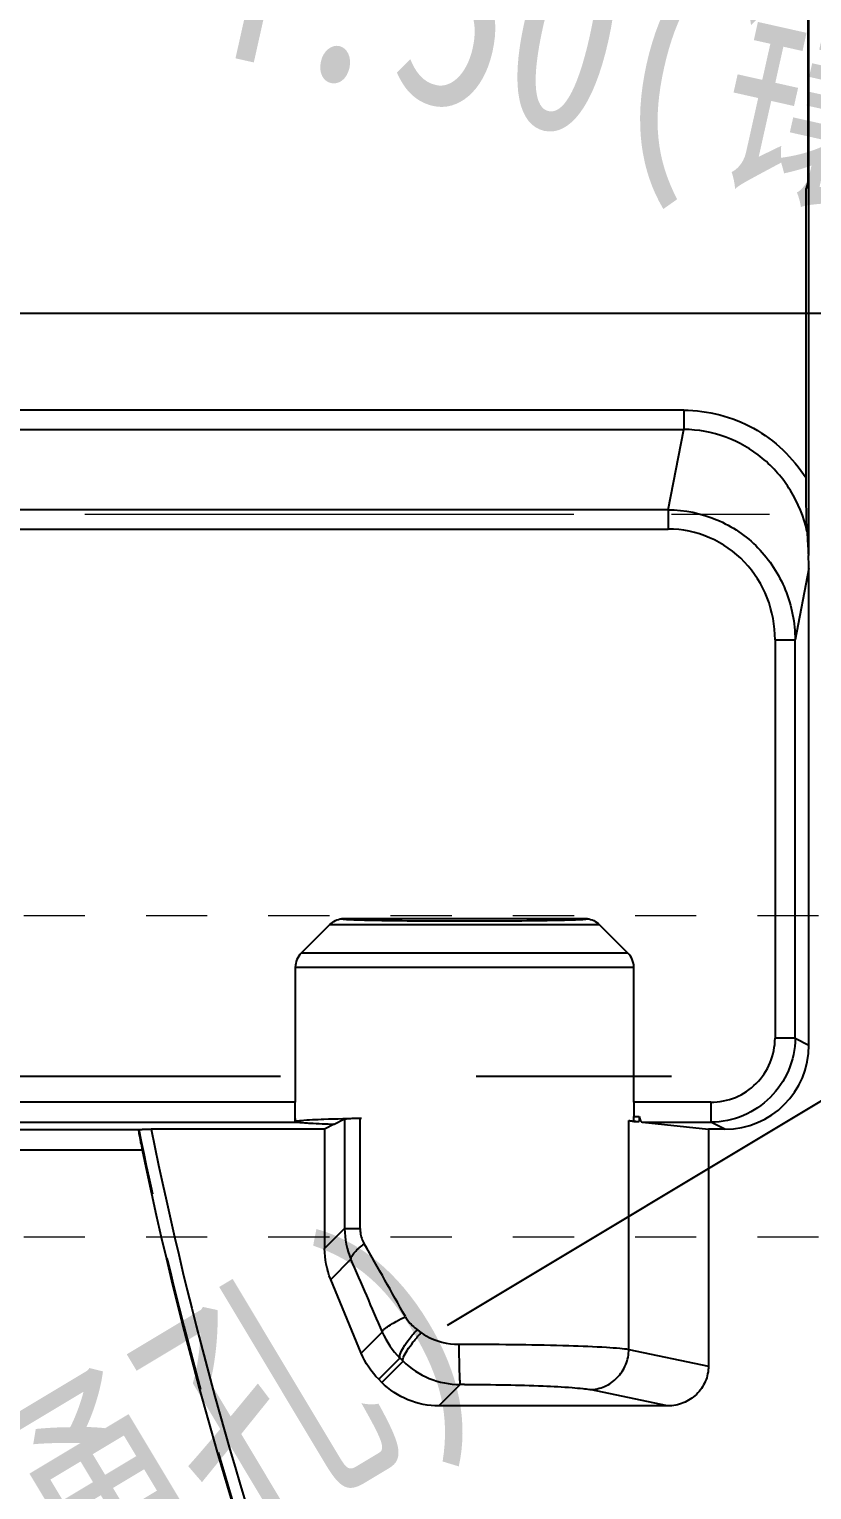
# Model space of a CAD drawing. Header units: millimetres. Extents: x 2141 to 4292, y -4498 to 2648.
# Drawn here: x 3318.3 to 3337.81, y -250.49 to -214.09 of the extents above; entities that cross this region are included whole.
import ezdxf

# ---------------------------------------------------------------- set-up
doc = ezdxf.new("R2010")
doc.units = ezdxf.units.MM
doc.header["$LTSCALE"] = 16.335
doc.header["$PDMODE"] = 3
doc.header["$PDSIZE"] = 0.3125
doc.linetypes.add('CENTER', pattern=[0.6, 0.375, -0.075, 0.075, -0.075])
doc.linetypes.add('HIDDEN', pattern=[0.2, 0.1, -0.1])
doc.layers.get('0').update_dxf_attribs({"linetype": 'CONTINUOUS'})
doc.layers.get('Defpoints').update_dxf_attribs({"linetype": 'CONTINUOUS'})
doc.layers.add('21', color=7, linetype='CONTINUOUS')
doc.layers.add('center', color=1, linetype='CENTER', lineweight=9)
doc.layers.add('cool', color=153, linetype='HIDDEN', lineweight=9)
doc.styles.get("Standard").update_dxf_attribs({"font": 'txt', "width": 0.8})
doc.dimstyles.get("Standard").update_dxf_attribs({"dimtxt": 0.15625, "dimasz": 0.1875, "dimexe": 0.125, "dimexo": 0.0625, "dimtad": 0, "dimtih": 1, "dimtoh": 1, "dimdsep": 46, "dimtxsty": 'Standard', "dimcen": 0.09, "dimadec": 0, "dimazin": 0, "dimtp": 0.01, "dimtm": 0.01, "dimtfac": 1, "dimtofl": 0, "dimtmove": 0, "dimatfit": 3, "dimfxl": 0, "dimtolj": 1, "dimarcsym": 0})

# ---------------------------------------------------------------- blocks, each defined once
blk = doc.blocks.new('*D41')
at = {"color": 4, "lineweight": -2}
blk.add_line((3348.279, -218.503), (3353.158, -219.596), dxfattribs=at)
at = {"color": 4}
blk.add_solid([(3353.341, -218.783), (3352.976, -220.409), (3358.038, -220.688)], dxfattribs=at)
at = {"layer": 'Defpoints', "color": 0}
for p in [(3358.038, -220.688), (3362.429, -221.672)]:
    blk.add_point(p, dxfattribs=at)
at = {"color": 6, "insert": (3332.644, -215.002), "char_height": 5, "attachment_point": 5, "rotation": 347.3777}
blk.add_mtext('\\A1;∅4.50(镶针)', dxfattribs=at)
blk = doc.blocks.new('*D66')
at = {"color": 4, "lineweight": -2}
blk.add_line((3268.007, -226.18), (3255.69, -226.18), dxfattribs=at)
at = {"layer": 'Defpoints', "color": 0}
for p in [(3255.69, -226.18), (3268.007, -226.18), (3421.161, -226.18)]:
    blk.add_point(p, dxfattribs=at)
at = {"color": 6, "insert": (3250.69, -226.18), "char_height": 5, "attachment_point": 5}
blk.add_mtext('\\A1;0.00', dxfattribs=at)
blk = doc.blocks.new('*D67')
at = {"color": 4, "lineweight": -2}
blk.add_line((3268.007, -240.18), (3255.69, -240.18), dxfattribs=at)
at = {"layer": 'Defpoints', "color": 0}
for p in [(3421.161, -226.18), (3255.69, -240.18), (3268.007, -240.18)]:
    blk.add_point(p, dxfattribs=at)
at = {"color": 6, "insert": (3249.024, -240.18), "char_height": 5, "attachment_point": 5}
blk.add_mtext('\\A1;14.00', dxfattribs=at)
blk = doc.blocks.new('*D68')
at = {"color": 4, "lineweight": -2}
blk.add_line((3343.835, -261.38), (3255.69, -261.38), dxfattribs=at)
at = {"layer": 'Defpoints', "color": 0}
for p in [(3421.161, -226.18), (3255.69, -261.38), (3343.835, -261.38)]:
    blk.add_point(p, dxfattribs=at)
at = {"color": 6, "insert": (3248.024, -261.38), "char_height": 5, "attachment_point": 5}
blk.add_mtext('\\A1;35.20', dxfattribs=at)
blk = doc.blocks.new('*D69')
at = {"color": 4, "lineweight": -2}
blk.add_line((3301.132, -283.18), (3255.69, -283.18), dxfattribs=at)
at = {"layer": 'Defpoints', "color": 0}
for p in [(3421.161, -226.18), (3255.69, -283.18), (3301.132, -283.18)]:
    blk.add_point(p, dxfattribs=at)
at = {"color": 6, "insert": (3248.357, -283.18), "char_height": 5, "attachment_point": 5}
blk.add_mtext('\\A1;57.00', dxfattribs=at)
blk = doc.blocks.new('*D70')
at = {"color": 4, "lineweight": -2}
blk.add_line((3360.454, -307.968), (3255.69, -307.968), dxfattribs=at)
at = {"layer": 'Defpoints', "color": 0}
for p in [(3421.161, -226.18), (3255.69, -307.968), (3360.454, -307.968)]:
    blk.add_point(p, dxfattribs=at)
at = {"color": 6, "insert": (3248.357, -307.968), "char_height": 5, "attachment_point": 5}
blk.add_mtext('\\A1;81.79', dxfattribs=at)
blk = doc.blocks.new('*D71')
at = {"color": 4, "lineweight": -2}
blk.add_line((3334.4, -324.18), (3255.69, -324.18), dxfattribs=at)
at = {"layer": 'Defpoints', "color": 0}
for p in [(3421.161, -226.18), (3255.69, -324.18), (3334.4, -324.18)]:
    blk.add_point(p, dxfattribs=at)
at = {"color": 6, "insert": (3248.357, -324.18), "char_height": 5, "attachment_point": 5}
blk.add_mtext('\\A1;98.00', dxfattribs=at)
blk = doc.blocks.new('*D72')
at = {"color": 4, "lineweight": -2}
blk.add_line((3286.776, -344.18), (3255.69, -344.18), dxfattribs=at)
at = {"layer": 'Defpoints', "color": 0}
for p in [(3421.161, -226.18), (3255.69, -344.18), (3286.776, -344.18)]:
    blk.add_point(p, dxfattribs=at)
at = {"color": 6, "insert": (3247.69, -344.18), "char_height": 5, "attachment_point": 5}
blk.add_mtext('\\A1;118.00', dxfattribs=at)
blk = doc.blocks.new('*D73')
at = {"color": 4, "lineweight": -2}
for p, q in [((3265.69, -221.18), (3255.69, -221.18)), ((3275.69, -221.18), (3265.69, -221.18)), ((3367.879, -221.18), (3275.69, -221.18))]:
    blk.add_line(p, q, dxfattribs=at)
at = {"layer": 'Defpoints', "color": 0}
for p in [(3255.69, -221.18), (3367.879, -221.18), (3421.161, -226.18)]:
    blk.add_point(p, dxfattribs=at)
at = {"color": 6, "insert": (3250.357, -221.18), "char_height": 5, "attachment_point": 5}
blk.add_mtext('\\A1;5.00', dxfattribs=at)
blk = doc.blocks.new('*D74')
at = {"color": 4, "lineweight": -2}
blk.add_line((3355.908, -203.48), (3255.69, -203.48), dxfattribs=at)
at = {"layer": 'Defpoints', "color": 0}
for p in [(3255.69, -203.48), (3355.908, -203.48), (3421.161, -226.18)]:
    blk.add_point(p, dxfattribs=at)
at = {"color": 6, "insert": (3248.024, -203.48), "char_height": 5, "attachment_point": 5}
blk.add_mtext('\\A1;22.70', dxfattribs=at)
blk = doc.blocks.new('*D75')
at = {"color": 4, "lineweight": -2}
blk.add_line((3341.126, -196.055), (3255.69, -196.055), dxfattribs=at)
at = {"layer": 'Defpoints', "color": 0}
for p in [(3255.69, -196.055), (3341.126, -196.055), (3421.161, -226.18)]:
    blk.add_point(p, dxfattribs=at)
at = {"color": 6, "insert": (3248.69, -196.055), "char_height": 5, "attachment_point": 5}
blk.add_mtext('\\A1;30.13', dxfattribs=at)
blk = doc.blocks.new('*D76')
at = {"color": 4, "lineweight": -2}
for p, q in [((3265.69, -173.543), (3255.69, -173.543)), ((3275.69, -179.975), (3265.69, -173.543)), ((3362.93, -179.975), (3275.69, -179.975))]:
    blk.add_line(p, q, dxfattribs=at)
at = {"layer": 'Defpoints', "color": 0}
for p in [(3255.69, -173.543), (3362.93, -179.975), (3421.161, -226.18)]:
    blk.add_point(p, dxfattribs=at)
at = {"color": 6, "insert": (3248.357, -173.543), "char_height": 5, "attachment_point": 5}
blk.add_mtext('\\A1;46.21', dxfattribs=at)
blk = doc.blocks.new('*D77')
at = {"color": 4, "lineweight": -2}
blk.add_line((3347.685, -180.98), (3255.69, -180.98), dxfattribs=at)
at = {"layer": 'Defpoints', "color": 0}
for p in [(3255.69, -180.98), (3347.685, -180.98), (3421.161, -226.18)]:
    blk.add_point(p, dxfattribs=at)
at = {"color": 6, "insert": (3248.024, -180.98), "char_height": 5, "attachment_point": 5}
blk.add_mtext('\\A1;45.20', dxfattribs=at)
blk = doc.blocks.new('*D78')
at = {"color": 4, "lineweight": -2}
blk.add_line((3310.249, -166.18), (3255.69, -166.18), dxfattribs=at)
at = {"layer": 'Defpoints', "color": 0}
for p in [(3255.69, -166.18), (3310.249, -166.18), (3421.161, -226.18)]:
    blk.add_point(p, dxfattribs=at)
at = {"color": 6, "insert": (3248.69, -166.18), "char_height": 5, "attachment_point": 5}
blk.add_mtext('\\A1;60.00', dxfattribs=at)
blk = doc.blocks.new('*D79')
at = {"color": 4, "lineweight": -2}
blk.add_line((3289.052, -108.18), (3255.69, -108.18), dxfattribs=at)
at = {"layer": 'Defpoints', "color": 0}
for p in [(3255.69, -108.18), (3289.052, -108.18), (3421.161, -226.18)]:
    blk.add_point(p, dxfattribs=at)
at = {"color": 6, "insert": (3247.69, -108.18), "char_height": 5, "attachment_point": 5}
blk.add_mtext('\\A1;118.00', dxfattribs=at)
blk = doc.blocks.new('*D82')
at = {"color": 4, "lineweight": -2}
blk.add_line((3292.661, -352.98), (3292.661, -389.467), dxfattribs=at)
at = {"layer": 'Defpoints', "color": 0}
for p in [(3421.161, -226.18), (3292.661, -352.98), (3292.661, -389.467)]:
    blk.add_point(p, dxfattribs=at)
at = {"color": 6, "insert": (3292.661, -398.467), "char_height": 5, "attachment_point": 5, "rotation": 90}
blk.add_mtext('\\A1;128.50', dxfattribs=at)
blk = doc.blocks.new('*D83')
at = {"color": 4, "lineweight": -2}
blk.add_line((3292.661, -104.933), (3292.661, -60.476), dxfattribs=at)
at = {"layer": 'Defpoints', "color": 0}
for p in [(3292.661, -60.476), (3292.661, -104.933), (3421.161, -226.18)]:
    blk.add_point(p, dxfattribs=at)
at = {"color": 6, "insert": (3292.661, -51.476), "char_height": 5, "attachment_point": 5, "rotation": 90}
blk.add_mtext('\\A1;128.50', dxfattribs=at)
blk = doc.blocks.new('*D84')
at = {"color": 4, "lineweight": -2}
for p, q in [((3332.875, -70.476), (3332.875, -60.476)), ((3339.201, -80.476), (3332.875, -70.476)), ((3339.201, -194.13), (3339.201, -80.476))]:
    blk.add_line(p, q, dxfattribs=at)
at = {"layer": 'Defpoints', "color": 0}
for p in [(3332.875, -60.476), (3339.201, -194.13), (3421.161, -226.18)]:
    blk.add_point(p, dxfattribs=at)
at = {"color": 6, "insert": (3332.875, -53.143), "char_height": 5, "attachment_point": 5, "rotation": 90}
blk.add_mtext('\\A1;81.96', dxfattribs=at)
blk = doc.blocks.new('*D477')
at = {"color": 4, "lineweight": -2}
blk.add_line((3328.724, -246.381), (3363.015, -225.81), dxfattribs=at)
at = {"color": 4}
blk.add_solid([(3362.587, -225.095), (3363.444, -226.524), (3367.303, -223.238)], dxfattribs=at)
at = {"layer": 'Defpoints', "color": 0}
for p in [(3374.163, -219.122), (3367.303, -223.238)]:
    blk.add_point(p, dxfattribs=at)
at = {"color": 6, "insert": (3315.27, -254.452), "char_height": 5, "attachment_point": 5, "rotation": 30.9592}
blk.add_mtext('\\A1;∅8.00(通孔)', dxfattribs=at)

msp = doc.modelspace()

# ---------------------------------------------------------------- linework, layer by layer
at = {"layer": '21', "color": 7, "linetype": 'Continuous'}
for p, q in [((3337.72, -201.331), (3337.72, -227.207)), ((3337.704, -207.237), (3337.704, -217.919)), ((3337.704, -217.919), (3337.663, -218.06)), ((3337.663, -225.274), (3337.663, -218.06)), ((3334.614, -223.586), (3313.431, -223.586)), ((3334.614, -223.586), (3334.614, -224.069)), ((3313.431, -224.069), (3334.614, -224.069)), ((3334.223, -226.066), (3334.614, -224.069)), ((3334.223, -226.066), (3315.428, -226.066)), ((3334.223, -226.066), (3334.223, -226.549)), ((3315.428, -226.549), (3334.223, -226.549)), ((3337.736, -227.534), (3337.39, -229.306)), ((3337.736, -239.405), (3337.736, -227.534)), ((3336.89, -229.306), (3336.89, -239.232)), ((3336.89, -229.306), (3337.39, -229.306)), ((3337.39, -239.231), (3337.39, -229.306)), ((3325.079, -237.113), (3325.791, -236.402)), ((3325.791, -236.402), (3332.51, -236.402)), ((3332.206, -236.258), (3326.095, -236.258)), ((3332.51, -236.402), (3333.222, -237.113)), ((3333.222, -237.113), (3325.079, -237.113)), ((3324.932, -237.468), (3324.932, -240.83)), ((3324.932, -237.468), (3333.369, -237.468)), ((3333.369, -240.83), (3333.369, -237.468)), ((3337.39, -239.231), (3336.89, -239.231)), ((3337.39, -239.231), (3337.736, -239.405)), ((3324.932, -240.83), (3315.596, -240.83)), ((3335.29, -240.83), (3333.369, -240.83)), ((3335.29, -240.83), (3335.29, -241.33)), ((3325.901, -241.376), (3326.162, -241.245)), ((3326.162, -241.245), (3326.162, -243.976)), ((3326.545, -243.976), (3326.545, -241.226)), ((3333.372, -241.313), (3333.372, -241.187)), ((3333.372, -241.187), (3333.501, -241.187)), ((3333.501, -241.187), (3333.501, -241.313)), ((3321.025, -241.519), (3313.662, -241.519)), ((3315.596, -241.33), (3324.978, -241.33)), ((3321.025, -241.519), (3321.032, -241.51)), ((3325.663, -241.502), (3321.338, -241.502)), ((3325.901, -241.38), (3325.663, -241.502)), ((3325.663, -241.502), (3325.663, -244.475)), ((3333.246, -246.987), (3333.246, -241.286)), ((3333.372, -241.313), (3333.501, -241.313)), ((3333.585, -241.33), (3335.23, -241.502)), ((3333.585, -241.33), (3335.29, -241.33)), ((3335.23, -241.502), (3335.23, -247.404)), ((3335.636, -241.502), (3335.23, -241.502)), ((3335.636, -241.502), (3335.29, -241.33)), ((3313.662, -242.018), (3321.115, -242.018)), ((3325.663, -244.475), (3326.162, -243.976)), ((3326.162, -243.976), (3326.545, -243.976)), ((3326.319, -244.741), (3325.816, -245.244)), ((3326.576, -247.08), (3325.815, -245.243)), ((3326.576, -247.082), (3327.101, -246.557)), ((3329.009, -246.859), (3329.151, -246.859)), ((3333.246, -246.987), (3335.23, -247.404)), ((3327.011, -247.733), (3327.54, -247.204)), ((3327.619, -247.279), (3327.088, -247.81)), ((3327.088, -247.81), (3327.011, -247.733)), ((3329.043, -247.863), (3328.508, -248.397)), ((3329.149, -247.863), (3329.043, -247.863)), ((3334.208, -248.397), (3332.271, -247.99)), ((3334.218, -248.397), (3328.511, -248.397))]:
    msp.add_line(p, q, dxfattribs=at)
at = {"layer": '21', "color": 1, "linetype": 'CENTER', "ltscale": 3.980655}
msp.add_line((3261.161, -240.18), (3581.161, -240.18), dxfattribs=at)
at = {"layer": '21', "color": 8, "linetype": 'HIDDEN'}
for p, q in [((3324.93, -241.313), (3324.93, -241.187)), ((3324.951, -241.319), (3324.941, -241.313)), ((3333.242, -241.286), (3333.501, -241.313)), ((3322.111, -246.243), (3322.153, -246.409))]:
    msp.add_line(p, q, dxfattribs=at)
at = {"layer": '21', "color": 7, "linetype": 'Continuous'}
for centre, radius, start, end in [((3325.434, -237.468), 0.502, 134.9698, 180.0027), ((3332.867, -237.468), 0.502, 0.0037, 45.0241), ((3421.135, -221.18), 101.845, 191.5101, 207.94442), ((3421.135, -221.18), 102.168, 191.76869, 231.29833), ((3173.125, -332.362), 176.96, 29.14719, 29.82267), ((3139.974, -326.158), 203.355, 23.04431, 23.60138), ((3329.042, -245.833), 2.03, 225.4522, 270.0072)]:
    msp.add_arc(centre, radius, start, end, dxfattribs=at)
at = {"layer": '21', "color": 8, "linetype": 'HIDDEN'}
for start, end in [(191.48202, 194.20348), (194.29903, 208.10835)]:
    msp.add_arc((3421.135, -221.18), 102.147, start, end, dxfattribs=at)
at = {"layer": '21', "color": 7, "linetype": 'Continuous'}
for centre, major_axis, ratio, start_param, end_param in [((3334.532, -227.579), (0.637, 3.255), 0.964691, -1.37076, -1.271659), ((3335.633, -239.402), (1.882, -0.94), 0.998288, -1.106738, 0.462689), ((3333.588, -240.83), (0, 0.5), 0.249328, 2.366195, 3.115413)]:
    msp.add_ellipse(centre, major_axis=major_axis, ratio=ratio, start_param=start_param, end_param=end_param, dxfattribs=at)
for points, knots in [([(3334.614, -223.586), (3334.916, -223.588), (3335.522, -223.665), (3336.374, -224.004), (3337.11, -224.549), (3337.497, -225.021), (3337.663, -225.274)], [0, 0, 0, 0, 0.249904, 0.500011, 0.750063, 1, 1, 1, 1]), ([(3337.686, -226.601), (3337.606, -226.244), (3337.329, -225.561), (3336.612, -224.74), (3335.68, -224.197), (3334.968, -224.069), (3334.614, -224.069)], [0, 0, 0, 0, 0.256762, 0.505502, 0.751218, 1, 1, 1, 1]), ([(3337.686, -226.601), (3337.679, -226.503), (3337.675, -226.295), (3337.665, -225.853), (3337.662, -225.508), (3337.663, -225.274)], [0, 0, 0, 0, 0.221178, 0.47095, 1, 1, 1, 1]), ([(3334.223, -226.066), (3334.636, -226.066), (3335.47, -226.241), (3336.526, -226.958), (3337.22, -228.038), (3337.389, -228.884), (3337.39, -229.306)], [0, 0, 0, 0, 0.247788, 0.496203, 0.746856, 1, 1, 1, 1]), ([(3336.89, -229.306), (3336.886, -228.953), (3336.761, -228.239), (3336.178, -227.323), (3335.291, -226.695), (3334.576, -226.55), (3334.223, -226.549)], [0, 0, 0, 0, 0.250137, 0.500185, 0.750093, 1, 1, 1, 1]), ([(3337.686, -226.601), (3337.689, -226.646), (3337.703, -226.848), (3337.714, -227.05), (3337.72, -227.207)], [0, 0, 0, 0, 0.224155, 1, 1, 1, 1]), ([(3326.095, -236.258), (3326.031, -236.267), (3326.406, -236.284), (3326.57, -236.288), (3327.197, -236.302), (3328.012, -236.309), (3329.15, -236.313), (3330.289, -236.309), (3331.104, -236.302), (3331.73, -236.288), (3331.895, -236.284), (3332.271, -236.267), (3332.206, -236.258)], [0, 0, 0, 0, 0.031948, 0.078365, 0.141496, 0.30621, 0.499976, 0.693736, 0.858495, 0.921652, 0.967943, 1, 1, 1, 1]), ([(3337.39, -239.231), (3337.39, -239.507), (3337.275, -240.058), (3336.804, -240.745), (3336.117, -241.215), (3335.566, -241.329), (3335.29, -241.33)], [0, 0, 0, 0, 0.253017, 0.499913, 0.746858, 1, 1, 1, 1]), ([(3335.29, -240.83), (3335.498, -240.826), (3335.919, -240.749), (3336.45, -240.391), (3336.809, -239.86), (3336.886, -239.44), (3336.89, -239.232)], [0, 0, 0, 0, 0.250029, 0.500001, 0.749974, 1, 1, 1, 1]), ([(3324.928, -241.187), (3324.927, -241.132), (3324.934, -241.013), (3324.932, -240.894), (3324.932, -240.83)], [0, 0, 0, 0, 0.458032, 1, 1, 1, 1]), ([(3333.369, -240.83), (3333.369, -240.863), (3333.369, -240.982), (3333.372, -241.101), (3333.372, -241.187)], [0, 0, 0, 0, 0.276527, 1, 1, 1, 1]), ([(3324.951, -241.319), (3324.947, -241.303), (3324.932, -241.261), (3324.928, -241.215), (3324.928, -241.187)], [0, 0, 0, 0, 0.372178, 1, 1, 1, 1]), ([(3325.076, -241.284), (3325.265, -241.265), (3325.768, -241.246), (3326.27, -241.231), (3326.583, -241.225)], [0, 0, 0, 0, 0.378535, 1, 1, 1, 1]), ([(3326.162, -241.245), (3326.173, -241.24), (3326.217, -241.24), (3326.3, -241.232), (3326.429, -241.229), (3326.528, -241.226), (3326.583, -241.225)], [0, 0, 0, 0, 0.089918, 0.296897, 0.607778, 1, 1, 1, 1]), ([(3321.025, -241.519), (3321.023, -241.522), (3321.028, -241.538), (3321.028, -241.566), (3321.037, -241.614), (3321.048, -241.675), (3321.062, -241.75), (3321.084, -241.866), (3321.102, -241.956), (3321.115, -242.018)], [0, 0, 0, 0, 0.023806, 0.08411, 0.178682, 0.303983, 0.454907, 0.626052, 1, 1, 1, 1]), ([(3321.032, -241.51), (3321.034, -241.508), (3321.044, -241.509), (3321.061, -241.506), (3321.09, -241.506), (3321.145, -241.504), (3321.229, -241.503), (3321.3, -241.502), (3321.338, -241.502)], [0, 0, 0, 0, 0.023812, 0.084122, 0.178686, 0.303965, 0.626006, 1, 1, 1, 1]), ([(3324.943, -241.311), (3324.944, -241.307), (3324.958, -241.302), (3324.982, -241.296), (3325.024, -241.29), (3325.056, -241.286), (3325.076, -241.284)], [0, 0, 0, 0, 0.085198, 0.27354, 0.576479, 1, 1, 1, 1]), ([(3324.951, -241.319), (3324.963, -241.319), (3325.007, -241.323), (3324.978, -241.319), (3324.978, -241.322)], [0, 0, 0, 0, 0.797354, 1, 1, 1, 1]), ([(3324.978, -241.322), (3324.989, -241.324), (3325.049, -241.332), (3325.11, -241.337), (3325.159, -241.341)], [0, 0, 0, 0, 0.182792, 1, 1, 1, 1]), ([(3325.159, -241.341), (3325.206, -241.345), (3325.453, -241.36), (3325.7, -241.369), (3325.901, -241.376)], [0, 0, 0, 0, 0.188758, 1, 1, 1, 1]), ([(3333.242, -241.286), (3333.249, -241.286), (3333.272, -241.289), (3333.295, -241.292), (3333.311, -241.294)], [0, 0, 0, 0, 0.281822, 1, 1, 1, 1]), ([(3333.357, -241.304), (3333.359, -241.304), (3333.364, -241.306), (3333.372, -241.309), (3333.372, -241.313)], [0, 0, 0, 0, 0.386484, 1, 1, 1, 1]), ([(3326.546, -243.976), (3326.546, -244.01), (3326.555, -244.143), (3326.601, -244.272), (3326.65, -244.357)], [0, 0, 0, 0, 0.256821, 1, 1, 1, 1]), ([(3326.318, -244.741), (3326.318, -244.714), (3326.346, -244.65), (3326.45, -244.514), (3326.564, -244.418), (3326.651, -244.357)], [0, 0, 0, 0, 0.156089, 0.386142, 1, 1, 1, 1]), ([(3327.101, -246.557), (3327.102, -246.547), (3327.115, -246.524), (3327.165, -246.469), (3327.279, -246.388), (3327.458, -246.283), (3327.6, -246.211), (3327.677, -246.173)], [0, 0, 0, 0, 0.041098, 0.1072, 0.320411, 0.632782, 1, 1, 1, 1]), ([(3327.677, -246.173), (3327.695, -246.205), (3327.776, -246.33), (3327.886, -246.436), (3327.977, -246.502)], [0, 0, 0, 0, 0.242906, 1, 1, 1, 1]), ([(3327.54, -247.204), (3327.535, -247.191), (3327.533, -247.157), (3327.557, -247.065), (3327.637, -246.914), (3327.782, -246.713), (3327.901, -246.569), (3327.967, -246.495)], [0, 0, 0, 0, 0.047496, 0.118098, 0.336108, 0.64708, 1, 1, 1, 1]), ([(3327.619, -247.28), (3327.613, -247.268), (3327.614, -247.233), (3327.642, -247.142), (3327.729, -246.992), (3327.877, -246.793), (3327.997, -246.651), (3328.063, -246.578)], [0, 0, 0, 0, 0.046286, 0.117827, 0.34003, 0.651998, 1, 1, 1, 1]), ([(3327.981, -246.498), (3328.046, -246.557), (3328.348, -246.771), (3328.729, -246.859), (3329.009, -246.859)], [0, 0, 0, 0, 0.23862, 1, 1, 1, 1]), ([(3329.009, -246.859), (3329.009, -246.983), (3329.011, -247.164), (3329.015, -247.394), (3329.019, -247.543), (3329.024, -247.666), (3329.028, -247.761), (3329.036, -247.822), (3329.037, -247.855), (3329.043, -247.863)], [0, 0, 0, 0, 0.370547, 0.539218, 0.68843, 0.812955, 0.908501, 0.971451, 1, 1, 1, 1]), ([(3329.151, -246.859), (3329.609, -246.858), (3330.475, -246.863), (3331.656, -246.887), (3332.488, -246.919), (3332.987, -246.955), (3333.172, -246.974), (3333.246, -246.987)], [0, 0, 0, 0, 0.335331, 0.634121, 0.863907, 0.944842, 1, 1, 1, 1]), ([(3332.271, -247.99), (3332.397, -247.989), (3332.653, -247.933), (3332.975, -247.708), (3333.192, -247.377), (3333.245, -247.116), (3333.246, -246.987)], [0, 0, 0, 0, 0.24627, 0.495343, 0.747132, 1, 1, 1, 1]), ([(3335.23, -247.404), (3335.23, -247.534), (3335.177, -247.798), (3334.948, -248.127), (3334.612, -248.344), (3334.349, -248.397), (3334.218, -248.397)], [0, 0, 0, 0, 0.249962, 0.499872, 0.749906, 1, 1, 1, 1]), ([(3328.511, -248.397), (3328.249, -248.397), (3327.721, -248.295), (3327.273, -247.995), (3327.088, -247.81)], [0, 0, 0, 0, 0.499999, 1, 1, 1, 1]), ([(3329.149, -247.863), (3329.495, -247.863), (3330.149, -247.869), (3331.044, -247.894), (3331.68, -247.925), (3332.067, -247.96), (3332.213, -247.978), (3332.271, -247.99)], [0, 0, 0, 0, 0.332022, 0.626992, 0.859241, 0.943047, 1, 1, 1, 1])]:
    msp.add_open_spline(points, degree=3, knots=knots, dxfattribs=at)
for points in [[(3325.791, -236.402), (3325.87, -236.323), (3325.983, -236.269), (3326.095, -236.258)], [(3332.206, -236.258), (3332.318, -236.269), (3332.431, -236.323), (3332.51, -236.402)], [(3326.162, -243.976), (3326.162, -244.237), (3326.216, -244.502), (3326.319, -244.741)], [(3325.815, -245.243), (3325.715, -245.002), (3325.663, -244.736), (3325.663, -244.475)], [(3327.101, -246.557), (3327.202, -246.797), (3327.355, -247.021), (3327.54, -247.204)], [(3327.011, -247.733), (3326.826, -247.548), (3326.676, -247.322), (3326.576, -247.08)], [(3327.54, -247.204), (3327.567, -247.228), (3327.592, -247.255), (3327.619, -247.279)]]:
    msp.add_open_spline(points, degree=3, dxfattribs=at)
at = {"layer": '21', "color": 8, "linetype": 'HIDDEN'}
msp.add_open_spline([(3333.311, -241.294), (3333.316, -241.295), (3333.332, -241.298), (3333.347, -241.301), (3333.357, -241.304)], degree=3, knots=[0, 0, 0, 0, 0.312577, 1, 1, 1, 1], dxfattribs=at)
at = {"layer": 'center', "color": 1, "linetype": 'CENTER', "ltscale": 1.990328}
msp.add_line((3261.161, -226.18), (3581.161, -226.18), dxfattribs=at)
at = {"layer": 'cool', "ltscale": 0.932966}
for p, q in [((3275.491, -236.18), (3566.831, -236.18)), ((3275.491, -244.18), (3566.831, -244.18))]:
    msp.add_line(p, q, dxfattribs=at)

# ---------------------------------------------------------------- dimensions: what is measured, and where the dimension line sits
for feature_location, offset, dtype, origin, picture, middle in [((3292.661, -104.933), (0, 44.457), 1, (3421.161, -226.18), '*D83', (3292.661, -51.476)), ((3339.201, -194.13), (-6.325, 133.654), 1, (3421.161, -226.18), '*D84', (3332.875, -53.143)), ((3289.052, -108.18), (-33.362, 0), 0, (3421.161, -226.18), '*D79', (3247.69, -108.18)), ((3310.249, -166.18), (-54.559, 0), 0, (3421.161, -226.18), '*D78', (3248.69, -166.18)), ((3362.9304, -179.9751), (-107.2402, 6.4316), 0, (3421.1614, -226.1804), '*D76', (3248.3569, -173.5435)), ((3347.685, -180.98), (-91.995, 0), 0, (3421.161, -226.18), '*D77', (3248.024, -180.98)), ((3341.1255, -196.0551), (-85.4353, 0), 0, (3421.1614, -226.1804), '*D75', (3248.6903, -196.0551)), ((3355.908, -203.48), (-100.218, 0), 0, (3421.161, -226.18), '*D74', (3248.024, -203.48)), ((3367.879, -221.18), (-112.189, 0), 0, (3421.161, -226.18), '*D73', (3250.357, -221.18)), ((3268.007112659, -226.180448609), (-12.316853979, 0), 0, (3421.161385516, -226.180448609), '*D66', (3250.69025868, -226.180448609)), ((3286.776, -344.18), (-31.086, 0), 0, (3421.161, -226.18), '*D72', (3247.69, -344.18)), ((3343.835, -261.38), (-88.145, 0), 0, (3421.161, -226.18), '*D68', (3248.024, -261.38)), ((3301.132, -283.18), (-45.442, 0), 0, (3421.161, -226.18), '*D69', (3248.357, -283.18)), ((3360.454, -307.968), (-104.764, 0), 0, (3421.161, -226.18), '*D70', (3248.357, -307.968)), ((3334.4, -324.18), (-78.709, 0), 0, (3421.161, -226.18), '*D71', (3248.357, -324.18)), ((3268.007, -240.18), (-12.317, 0), 0, (3421.161, -226.18), '*D67', (3249.024, -240.18)), ((3292.661, -352.98), (0, -36.487), 1, (3421.161, -226.18), '*D82', (3292.661, -398.467))]:
    dim = msp.add_ordinate_dim(feature_location=feature_location, offset=offset, dtype=dtype, origin=origin, dimstyle='Standard', override={"dimtxt": 5, "dimasz": 5, "dimexe": 0, "dimexo": 0, "dimgap": 0, "dimtih": 0, "dimtoh": 0, "dimzin": 0, "dimcen": 0, "dimclrd": 4, "dimclre": 4, "dimclrt": 6, "dimadec": 2, "dimtp": 0, "dimtm": 0, "dimtzin": 0})
    dim.commit()
    dim.dimension.update_dxf_attribs({"geometry": picture, "text_midpoint": middle})
dim = msp.add_diameter_dim_2p(p1=(3362.429, -221.672), p2=(3358.038, -220.688), text='<>(镶针)', dimstyle='Standard', override={"dimtxt": 5, "dimasz": 5, "dimexe": 0, "dimexo": 0, "dimgap": 0, "dimtih": 0, "dimtoh": 0, "dimzin": 0, "dimcen": 0, "dimclrd": 4, "dimclre": 4, "dimclrt": 6, "dimadec": 2, "dimtp": 0, "dimtm": 0, "dimtzin": 0})
dim.commit()
dim.dimension.update_dxf_attribs({"geometry": '*D41', "text_midpoint": (3332.644, -215.002)})
dim = msp.add_diameter_dim_2p(p1=(3374.163, -219.122), p2=(3367.303, -223.238), text='<>(通孔)', dimstyle='Standard', override={"dimtxt": 5, "dimasz": 5, "dimexe": 0, "dimexo": 0, "dimgap": 0, "dimtih": 0, "dimtoh": 0, "dimzin": 0, "dimcen": 0, "dimclrd": 4, "dimclre": 4, "dimclrt": 6, "dimadec": 2, "dimtp": 0, "dimtm": 0, "dimtzin": 0})
dim.commit()
dim.dimension.update_dxf_attribs({"geometry": '*D477', "text_midpoint": (3315.27, -254.452), "dimtype": 163})

doc.saveas('drawing.dxf')
